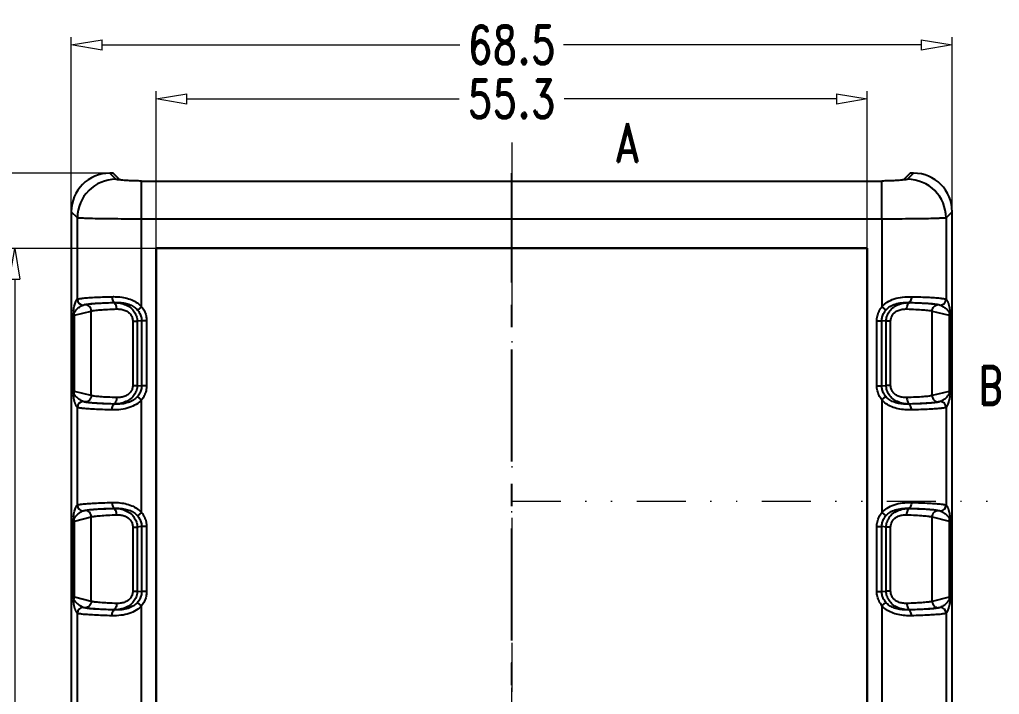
# Model space of a CAD drawing. Header units: millimetres. Extents: x 2827 to 3145, y 1044 to 1251.
# Drawn here: x 2865.8 to 2942, y 1198.7 to 1251.2 of the extents above; entities that cross this region are included whole.
import ezdxf
from ezdxf.enums import TextEntityAlignment as Align

# ---------------------------------------------------------------- set-up
doc = ezdxf.new("R2010")
doc.units = ezdxf.units.MM
doc.linetypes.add('CENTER', pattern=[50.8, 31.75, -6.35, 6.35, -6.35])
doc.linetypes.add('DIVIDE', pattern=[31.75, 12.7, -6.35, 0, -6.35, 0, -6.35])
doc.layers.add('dim', color=82, linetype='Continuous', lineweight=9)
doc.layers.add('hatch', color=56, linetype='Continuous', lineweight=9)
doc.styles.add('ROMAND', font='romand.shx', dxfattribs={"width": 0.75, "bigfont": 'gbcbig.shx'})
doc.dimstyles.new('YanXiu', dxfattribs={"dimtxt": 2.5, "dimasz": 2.2, "dimexe": 1, "dimexo": 0, "dimgap": 0.66, "dimtad": 0, "dimzin": 9, "dimdsep": 46, "dimtxsty": 'ROMAND', "dimblk": 'CLOSEDBLANK', "dimcen": 0, "dimclrd": 3, "dimclre": 3, "dimclrt": 7, "dimazin": 2, "dimtfac": 1, "dimtofl": 0, "dimtmove": 0, "dimatfit": 3, "dimldrblk": 'CLOSEDBLANK', "dimfxl": 1, "dimlwd": 5, "dimlwe": 5, "dimarcsym": 0})

# ---------------------------------------------------------------- blocks, each defined once
blk = doc.blocks.new('_ClosedBlank')
at = {"color": 0, "linetype": 'ByBlock', "lineweight": -2}
for p, q in [((-1, 0.167), (0, 0)), ((-1, 0.167), (-1, -0.167)), ((0, 0), (-1, -0.167))]:
    blk.add_line(p, q, dxfattribs=at)
blk = doc.blocks.new('*D3')
at = {"layer": 'Defpoints', "color": 0}
for p in [(2931.675, 1244.999), (2876.375, 1233.377), (2931.675, 1233.377)]:
    blk.add_point(p, dxfattribs=at)
at = {"layer": 'dim', "color": 3, "lineweight": 5}
for p, q in [((2876.375, 1233.377), (2876.375, 1245.598)), ((2931.675, 1233.377), (2931.675, 1245.598)), ((2878.775, 1244.999), (2899.944, 1244.999)), ((2929.275, 1244.999), (2908.107, 1244.999))]:
    blk.add_line(p, q, dxfattribs=at)
at = {"layer": 'dim', "color": 3, "lineweight": 5, "xscale": 2.4, "yscale": 2.4, "zscale": 2.4, "rotation": 180}
blk.add_blockref('_ClosedBlank', (2876.375, 1244.999), dxfattribs=at)
at = {"layer": 'dim', "color": 3, "lineweight": 5, "xscale": 2.4, "yscale": 2.4, "zscale": 2.4}
blk.add_blockref('_ClosedBlank', (2931.675, 1244.999), dxfattribs=at)
at = {"layer": 'dim', "color": 7, "insert": (2904.025, 1244.999), "char_height": 3, "attachment_point": 5, "style": 'ROMAND'}
blk.add_mtext('55.3', dxfattribs=at)
blk = doc.blocks.new('*D4')
at = {"layer": 'Defpoints', "color": 0}
for p in [(2876.375, 1233.377), (2865.378, 1153.077), (2876.375, 1153.077)]:
    blk.add_point(p, dxfattribs=at)
at = {"layer": 'dim', "color": 3, "lineweight": 5}
for p, q in [((2876.375, 1233.377), (2864.778, 1233.377)), ((2865.378, 1230.977), (2865.378, 1197.309)), ((2865.378, 1155.477), (2865.378, 1189.146)), ((2876.375, 1153.077), (2864.778, 1153.077))]:
    blk.add_line(p, q, dxfattribs=at)
at = {"layer": 'dim', "color": 3, "lineweight": 5, "xscale": 2.4, "yscale": 2.4, "zscale": 2.4}
for p, rotation in [((2865.378, 1233.377), 90), ((2865.378, 1153.077), 270)]:
    blk.add_blockref('_ClosedBlank', p, dxfattribs=dict(at, rotation=rotation))
at = {"layer": 'dim', "color": 7, "insert": (2865.378, 1193.227), "char_height": 3, "attachment_point": 5, "rotation": 90, "style": 'ROMAND'}
blk.add_mtext('80.3', dxfattribs=at)
blk = doc.blocks.new('*D5')
at = {"layer": 'Defpoints', "color": 0}
for p in [(2938.275, 1249.199), (2869.775, 1236.232), (2938.275, 1236.232)]:
    blk.add_point(p, dxfattribs=at)
at = {"layer": 'dim', "color": 3, "lineweight": 5}
for p, q in [((2869.775, 1236.232), (2869.775, 1249.798)), ((2938.275, 1236.232), (2938.275, 1249.798)), ((2872.175, 1249.199), (2899.997, 1249.199)), ((2935.875, 1249.199), (2908.054, 1249.199))]:
    blk.add_line(p, q, dxfattribs=at)
at = {"layer": 'dim', "color": 3, "lineweight": 5, "xscale": 2.4, "yscale": 2.4, "zscale": 2.4, "rotation": 180}
blk.add_blockref('_ClosedBlank', (2869.775, 1249.199), dxfattribs=at)
at = {"layer": 'dim', "color": 3, "lineweight": 5, "xscale": 2.4, "yscale": 2.4, "zscale": 2.4}
blk.add_blockref('_ClosedBlank', (2938.275, 1249.199), dxfattribs=at)
at = {"layer": 'dim', "color": 7, "insert": (2904.025, 1249.199), "char_height": 3, "attachment_point": 5, "style": 'ROMAND'}
blk.add_mtext('68.5', dxfattribs=at)
blk = doc.blocks.new('*D6')
at = {"layer": 'Defpoints', "color": 0}
for p in [(2872.771, 1239.227), (2861.178, 1147.227), (2872.771, 1147.227)]:
    blk.add_point(p, dxfattribs=at)
at = {"layer": 'dim', "color": 3, "lineweight": 5}
for p, q in [((2872.771, 1239.227), (2860.578, 1239.227)), ((2861.178, 1236.827), (2861.178, 1195.649)), ((2861.178, 1149.627), (2861.178, 1190.806)), ((2872.771, 1147.227), (2860.578, 1147.227))]:
    blk.add_line(p, q, dxfattribs=at)
at = {"layer": 'dim', "color": 3, "lineweight": 5, "xscale": 2.4, "yscale": 2.4, "zscale": 2.4}
for p, rotation in [((2861.178, 1239.227), 90), ((2861.178, 1147.227), 270)]:
    blk.add_blockref('_ClosedBlank', p, dxfattribs=dict(at, rotation=rotation))
at = {"layer": 'dim', "color": 7, "insert": (2861.178, 1193.227), "char_height": 3, "attachment_point": 5, "rotation": 90, "style": 'ROMAND'}
blk.add_mtext('92', dxfattribs=at)

msp = doc.modelspace()

# ---------------------------------------------------------------- linework, layer by layer
at = {"color": 7, "linetype": 'Continuous'}
for p, q in [((2873.03, 1239.227), (2872.771, 1239.227)), ((2873.244, 1238.755), (2872.771, 1239.227)), ((2873.53, 1238.727), (2873.03, 1239.227)), ((2935.021, 1239.227), (2934.521, 1238.727)), ((2935.28, 1239.227), (2934.807, 1238.755)), ((2935.28, 1239.227), (2935.021, 1239.227)), ((2875.241, 1228.848), (2875.241, 1238.618)), ((2875.328, 1238.618), (2932.723, 1238.618)), ((2932.81, 1235.66), (2932.81, 1238.618)), ((2870.248, 1235.759), (2869.775, 1236.232)), ((2869.775, 1236.232), (2869.775, 1150.223)), ((2938.275, 1236.232), (2937.803, 1235.759)), ((2938.275, 1150.223), (2938.275, 1236.232)), ((2870.248, 1229.429), (2870.248, 1235.759)), ((2932.81, 1235.66), (2875.241, 1235.66)), ((2932.81, 1235.66), (2932.81, 1228.848)), ((2937.803, 1235.759), (2937.803, 1229.429)), ((2931.693, 1233.395), (2876.358, 1233.395)), ((2876.358, 1233.395), (2876.375, 1233.377)), ((2876.358, 1233.395), (2876.358, 1153.06)), ((2931.675, 1233.377), (2876.375, 1233.377)), ((2876.375, 1233.377), (2876.375, 1153.077)), ((2931.693, 1233.395), (2931.675, 1233.377)), ((2931.675, 1153.077), (2931.675, 1233.377)), ((2931.693, 1153.06), (2931.693, 1233.395)), ((2870.246, 1229.427), (2870.248, 1229.429)), ((2870.699, 1228.979), (2870.839, 1229.013)), ((2873.148, 1229.178), (2873.059, 1229.17)), ((2934.992, 1229.17), (2934.903, 1229.178)), ((2937.212, 1229.013), (2937.352, 1228.979)), ((2937.803, 1229.429), (2937.805, 1229.427)), ((2870.014, 1228.189), (2871.328, 1228.514)), ((2870.696, 1228.978), (2870.699, 1228.979)), ((2871.328, 1221.941), (2871.328, 1228.514)), ((2875.241, 1228.848), (2874.925, 1228.593)), ((2932.81, 1228.848), (2933.126, 1228.593)), ((2936.723, 1228.514), (2938.037, 1228.189)), ((2936.723, 1221.941), (2936.723, 1228.514)), ((2937.352, 1228.979), (2937.355, 1228.978)), ((2869.912, 1222.311), (2869.912, 1228.144)), ((2870.014, 1222.266), (2870.014, 1228.189)), ((2874.557, 1227.722), (2874.904, 1227.722)), ((2874.557, 1227.722), (2874.557, 1222.733)), ((2875.246, 1227.753), (2874.904, 1227.722)), ((2874.904, 1227.722), (2874.904, 1222.733)), ((2875.635, 1227.753), (2875.246, 1227.753)), ((2875.246, 1227.753), (2875.246, 1222.702)), ((2875.635, 1227.753), (2875.635, 1222.702)), ((2932.416, 1227.753), (2932.805, 1227.753)), ((2932.416, 1222.702), (2932.416, 1227.753)), ((2933.147, 1227.722), (2932.805, 1227.753)), ((2932.805, 1222.702), (2932.805, 1227.753)), ((2933.494, 1227.722), (2933.147, 1227.722)), ((2933.147, 1222.733), (2933.147, 1227.722)), ((2933.494, 1222.733), (2933.494, 1227.722)), ((2938.037, 1228.189), (2938.037, 1222.266)), ((2938.139, 1228.144), (2938.139, 1222.311)), ((2871.328, 1221.941), (2870.014, 1222.266)), ((2874.557, 1222.733), (2874.904, 1222.733)), ((2874.904, 1222.733), (2875.246, 1222.702)), ((2875.635, 1222.702), (2875.246, 1222.702)), ((2932.416, 1222.702), (2932.805, 1222.702)), ((2932.805, 1222.702), (2933.147, 1222.733)), ((2933.494, 1222.733), (2933.147, 1222.733)), ((2938.037, 1222.266), (2936.723, 1221.941)), ((2870.699, 1221.476), (2870.696, 1221.477)), ((2870.839, 1221.442), (2870.699, 1221.476)), ((2875.241, 1221.607), (2874.925, 1221.862)), ((2875.241, 1212.848), (2875.241, 1221.607)), ((2932.81, 1221.607), (2933.126, 1221.862)), ((2932.81, 1221.607), (2932.81, 1212.848)), ((2937.352, 1221.476), (2937.212, 1221.442)), ((2937.355, 1221.477), (2937.352, 1221.476)), ((2870.248, 1221.026), (2870.246, 1221.028)), ((2870.248, 1213.429), (2870.248, 1221.026)), ((2873.059, 1221.285), (2873.148, 1221.277)), ((2934.903, 1221.277), (2934.992, 1221.285)), ((2937.805, 1221.028), (2937.803, 1221.026)), ((2937.803, 1221.026), (2937.803, 1213.429)), ((2870.246, 1213.427), (2870.248, 1213.429)), ((2870.699, 1212.979), (2870.839, 1213.013)), ((2873.148, 1213.178), (2873.059, 1213.17)), ((2934.992, 1213.17), (2934.903, 1213.178)), ((2937.212, 1213.013), (2937.352, 1212.979)), ((2937.803, 1213.429), (2937.805, 1213.427)), ((2870.014, 1212.189), (2871.328, 1212.514)), ((2870.696, 1212.978), (2870.699, 1212.979)), ((2871.328, 1205.941), (2871.328, 1212.514)), ((2875.241, 1212.848), (2874.925, 1212.593)), ((2932.81, 1212.848), (2933.126, 1212.593)), ((2936.723, 1205.941), (2936.723, 1212.514)), ((2936.723, 1212.514), (2938.037, 1212.189)), ((2937.352, 1212.979), (2937.355, 1212.978)), ((2869.912, 1206.311), (2869.912, 1212.144)), ((2870.014, 1206.266), (2870.014, 1212.189)), ((2874.557, 1211.722), (2874.904, 1211.722)), ((2874.557, 1211.722), (2874.557, 1206.733)), ((2875.246, 1211.753), (2874.904, 1211.722)), ((2874.904, 1211.722), (2874.904, 1206.733)), ((2875.635, 1211.753), (2875.246, 1211.753)), ((2875.246, 1211.753), (2875.246, 1206.702)), ((2875.635, 1211.753), (2875.635, 1206.702)), ((2932.416, 1206.702), (2932.416, 1211.753)), ((2932.416, 1211.753), (2932.805, 1211.753)), ((2932.805, 1206.702), (2932.805, 1211.753)), ((2933.147, 1211.722), (2932.805, 1211.753)), ((2933.147, 1206.733), (2933.147, 1211.722)), ((2933.494, 1211.722), (2933.147, 1211.722)), ((2933.494, 1206.733), (2933.494, 1211.722)), ((2938.037, 1212.189), (2938.037, 1206.266)), ((2938.139, 1212.144), (2938.139, 1206.311)), ((2871.328, 1205.941), (2870.014, 1206.266)), ((2874.557, 1206.733), (2874.904, 1206.733)), ((2874.904, 1206.733), (2875.246, 1206.702)), ((2875.635, 1206.702), (2875.246, 1206.702)), ((2932.416, 1206.702), (2932.805, 1206.702)), ((2932.805, 1206.702), (2933.147, 1206.733)), ((2933.494, 1206.733), (2933.147, 1206.733)), ((2938.037, 1206.266), (2936.723, 1205.941)), ((2870.699, 1205.476), (2870.696, 1205.477)), ((2870.839, 1205.442), (2870.699, 1205.476)), ((2875.241, 1205.607), (2874.925, 1205.862)), ((2875.241, 1196.848), (2875.241, 1205.607)), ((2932.81, 1205.607), (2933.126, 1205.862)), ((2932.81, 1205.607), (2932.81, 1196.848)), ((2937.352, 1205.476), (2937.212, 1205.442)), ((2937.355, 1205.477), (2937.352, 1205.476)), ((2870.248, 1205.026), (2870.246, 1205.028)), ((2870.248, 1197.429), (2870.248, 1205.026)), ((2873.059, 1205.285), (2873.148, 1205.277)), ((2934.903, 1205.277), (2934.992, 1205.285)), ((2937.805, 1205.028), (2937.803, 1205.026)), ((2937.803, 1205.026), (2937.803, 1197.429))]:
    msp.add_line(p, q, dxfattribs=at)
at = {"color": 1, "linetype": 'CENTER', "ltscale": 0.274}
msp.add_line((2904.025, 1147.227), (2904.025, 1239.227), dxfattribs=at)
at = {"color": 7, "linetype": 'Continuous'}
for centre, radius, start, end in [((2873.254, 1235.749), 3.006, 90.18808, 179.81192), ((2875.328, 1249.405), 10.787, 269.53737, 269.99819), ((2932.723, 1249.397), 10.779, 270.00166, 270.46279), ((2934.797, 1235.749), 3.006, 0.18808, 89.81192), ((2870.697, 1229.428), 0.451, 180.18568, 269.81432), ((2870.699, 1229.43), 0.451, 180.18568, 269.81432), ((2937.352, 1229.43), 0.451, 270.18568, 359.81432), ((2937.354, 1229.428), 0.451, 270.18568, 359.81432), ((2931.796, 1222.003), 62.188, 174.00018, 174.33311), ((2869.503, 1228.183), 0.511, 0.61724, 19.55406), ((2938.548, 1228.183), 0.511, 160.44588, 179.38277), ((2871.927, 1221.565), 66.538, 5.67436, 5.98553), ((2936.124, 1228.89), 66.538, 185.67436, 185.98553), ((2869.503, 1222.272), 0.511, 340.44588, 359.38277), ((2938.548, 1222.272), 0.511, 180.61724, 199.55406), ((2876.254, 1228.451), 62.188, 354.00018, 354.33311), ((2870.697, 1221.027), 0.451, 90.18568, 179.81432), ((2870.699, 1221.025), 0.451, 90.18568, 179.81432), ((2937.352, 1221.025), 0.451, 0.18568, 89.81432), ((2937.354, 1221.027), 0.451, 0.18568, 89.81432), ((2870.697, 1213.428), 0.451, 180.18568, 269.81432), ((2870.699, 1213.43), 0.451, 180.18568, 269.81432), ((2937.352, 1213.43), 0.451, 270.18568, 359.81432), ((2937.354, 1213.428), 0.451, 270.18568, 359.81432), ((2931.796, 1206.003), 62.188, 174.00018, 174.33311), ((2869.503, 1212.183), 0.511, 0.61724, 19.55406), ((2938.548, 1212.183), 0.511, 160.44588, 179.38277), ((2871.927, 1205.565), 66.538, 5.67436, 5.98553), ((2936.124, 1212.89), 66.538, 185.67436, 185.98553), ((2869.503, 1206.272), 0.511, 340.44588, 359.38277), ((2938.548, 1206.272), 0.511, 180.61724, 199.55406), ((2876.254, 1212.451), 62.188, 354.00018, 354.33311), ((2870.697, 1205.027), 0.451, 90.18568, 179.81432), ((2870.699, 1205.025), 0.451, 90.18568, 179.81432), ((2937.352, 1205.025), 0.451, 0.18568, 89.81432), ((2937.354, 1205.027), 0.451, 0.18568, 89.81432)]:
    msp.add_arc(centre, radius, start, end, dxfattribs=at)
for centre, major_axis, start_param, end_param in [((2872.78, 1236.223), (2.127, -2.127), 2.357564, 3.925621), ((2935.271, 1236.223), (2.127, 2.127), -0.784029, 0.784029)]:
    msp.add_ellipse(centre, major_axis=major_axis, ratio=0.997265, start_param=start_param, end_param=end_param, dxfattribs=at)
for points, start_tangent, end_tangent in [([(2873.664, 1238.696), (2873.448, 1238.714), (2873.306, 1238.734), (2873.244, 1238.755)], (-0.99775, 0.067044), (-0.708468, 0.705743)), ([(2873.664, 1238.696), (2873.611, 1238.704), (2873.571, 1238.712), (2873.544, 1238.72), (2873.53, 1238.727)], (-0.992047, 0.125869), (-0.707107, 0.707107)), ([(2875.241, 1238.618), (2874.757, 1238.627), (2874.298, 1238.646), (2873.92, 1238.671), (2873.664, 1238.696)], (-0.999967, 0.008109), (-0.992047, 0.12587)), ([(2934.387, 1238.696), (2934.131, 1238.671), (2933.753, 1238.646), (2933.294, 1238.627), (2932.81, 1238.618)], (-0.992047, -0.12587), (-0.999967, -0.008109)), ([(2934.807, 1238.755), (2934.745, 1238.734), (2934.603, 1238.714), (2934.387, 1238.696)], (-0.708468, -0.705743), (-0.99775, -0.067044)), ([(2934.521, 1238.727), (2934.507, 1238.72), (2934.48, 1238.712), (2934.44, 1238.704), (2934.387, 1238.696)], (-0.707107, -0.707107), (-0.992047, -0.125869)), ([(2875.241, 1235.66), (2874.165, 1235.662), (2873.139, 1235.67), (2872.212, 1235.681), (2871.427, 1235.697), (2870.82, 1235.716), (2870.421, 1235.737), (2870.248, 1235.759)], (-1, 0.000012), (-0.928717, 0.370789)), ([(2937.803, 1235.759), (2937.63, 1235.737), (2937.231, 1235.716), (2936.624, 1235.697), (2935.839, 1235.681), (2934.912, 1235.67), (2933.886, 1235.662), (2932.81, 1235.66)], (-0.928717, -0.370789), (-1, -0.000012)), ([(2869.949, 1228.504), (2869.986, 1228.758), (2870.029, 1228.954), (2870.077, 1229.111), (2870.128, 1229.241), (2870.185, 1229.347), (2870.246, 1229.427)], (0.09001, 0.995941), (0.70752, 0.706694)), ([(2870.248, 1229.429), (2870.368, 1229.469), (2870.634, 1229.509), (2871.039, 1229.545), (2871.57, 1229.578), (2872.21, 1229.606), (2872.941, 1229.628)], (0.740051, 0.672551), (0.999695, 0.02469)), ([(2870.699, 1228.979), (2870.806, 1229.02), (2871.049, 1229.059), (2871.417, 1229.096), (2871.901, 1229.129), (2872.484, 1229.156), (2873.148, 1229.178)], (0.708063, 0.70615), (0.999632, 0.02713)), ([(2870.839, 1229.013), (2871.135, 1229.061), (2871.621, 1229.104), (2872.272, 1229.141), (2873.059, 1229.17)], (0.970857, 0.239659), (0.999579, 0.029008)), ([(2871.328, 1228.514), (2871.289, 1228.704), (2871.183, 1228.865), (2871.025, 1228.973), (2870.839, 1229.013)], (-0.010634, 0.999943), (-0.999939, 0.011082)), ([(2872.941, 1229.628), (2873.427, 1229.618), (2873.966, 1229.542), (2874.477, 1229.382), (2874.908, 1229.144), (2875.241, 1228.848)], (0.999694, 0.024756), (0.662274, -0.749262)), ([(2872.941, 1229.628), (2872.96, 1229.46), (2873.005, 1229.317), (2873.071, 1229.218), (2873.148, 1229.178)], (0.021399, -0.999771), (0.994948, -0.100392)), ([(2873.059, 1229.17), (2873.568, 1229.13), (2874.03, 1228.986), (2874.405, 1228.752), (2874.678, 1228.449), (2874.846, 1228.099), (2874.904, 1227.722)], (0.999856, 0.016967), (0.007033, -0.999975)), ([(2873.302, 1228.671), (2873.28, 1228.857), (2873.227, 1229.016), (2873.15, 1229.126), (2873.059, 1229.17)], (-0.022219, 0.999753), (-0.995588, 0.093831)), ([(2873.148, 1229.178), (2873.533, 1229.175), (2873.954, 1229.12), (2874.347, 1229.001), (2874.674, 1228.821), (2874.925, 1228.593)], (0.999385, 0.035062), (0.653122, -0.757253)), ([(2932.81, 1228.848), (2933.219, 1229.195), (2933.761, 1229.452), (2934.415, 1229.597), (2935.11, 1229.628)], (0.662319, 0.749222), (0.999696, -0.024655)), ([(2933.126, 1228.593), (2933.434, 1228.86), (2933.848, 1229.054), (2934.354, 1229.161), (2934.903, 1229.178)], (0.65317, 0.757211), (0.999387, -0.03502)), ([(2933.147, 1227.722), (2933.205, 1228.099), (2933.373, 1228.449), (2933.646, 1228.752), (2934.022, 1228.987), (2934.481, 1229.129), (2934.992, 1229.17)], (0.007034, 0.999975), (0.999856, -0.016982)), ([(2934.749, 1228.671), (2934.771, 1228.857), (2934.824, 1229.016), (2934.901, 1229.126), (2934.992, 1229.17)], (0.022217, 0.999753), (0.995586, 0.093854)), ([(2935.11, 1229.628), (2935.091, 1229.46), (2935.046, 1229.317), (2934.98, 1229.218), (2934.903, 1229.178)], (-0.021397, -0.999771), (-0.994932, -0.100551)), ([(2934.903, 1229.178), (2935.568, 1229.156), (2936.151, 1229.129), (2936.634, 1229.096), (2937.002, 1229.059), (2937.245, 1229.02), (2937.352, 1228.979)], (0.999632, -0.027127), (0.708108, -0.706104)), ([(2934.992, 1229.17), (2935.779, 1229.141), (2936.429, 1229.104), (2936.915, 1229.061), (2937.212, 1229.013)], (0.999579, -0.029014), (0.970862, -0.23964)), ([(2935.11, 1229.628), (2935.841, 1229.606), (2936.481, 1229.578), (2937.012, 1229.545), (2937.417, 1229.509), (2937.683, 1229.469), (2937.803, 1229.429)], (0.999695, -0.024688), (0.73984, -0.672783)), ([(2936.723, 1228.514), (2936.762, 1228.704), (2936.868, 1228.865), (2937.026, 1228.973), (2937.212, 1229.013)], (0.010634, 0.999943), (0.999939, 0.011082)), ([(2937.805, 1229.427), (2937.841, 1229.384), (2937.875, 1229.334), (2937.906, 1229.277), (2937.933, 1229.217), (2937.959, 1229.154), (2937.982, 1229.089), (2938.002, 1229.023), (2938.021, 1228.955), (2938.039, 1228.881), (2938.057, 1228.8), (2938.074, 1228.71), (2938.089, 1228.613), (2938.102, 1228.504)], (0.707159, -0.707055), (0.106812, -0.994279)), ([(2869.912, 1228.144), (2869.929, 1228.215), (2869.953, 1228.285), (2869.985, 1228.355)], (0.187598, 0.982246), (0.450176, 0.89294)), ([(2869.948, 1228.504), (2869.954, 1228.453), (2869.966, 1228.403), (2869.985, 1228.355)], (0.036334, -0.99934), (0.429141, -0.903237)), ([(2869.985, 1228.355), (2870.075, 1228.506), (2870.177, 1228.628), (2870.291, 1228.733), (2870.414, 1228.826), (2870.549, 1228.907), (2870.696, 1228.978)], (0.389962, 0.920831), (0.924116, 0.382111)), ([(2871.328, 1228.514), (2871.592, 1228.561), (2872.024, 1228.605), (2872.602, 1228.642), (2873.302, 1228.671)], (0.963468, 0.267824), (0.999467, 0.032652)), ([(2873.302, 1228.671), (2873.658, 1228.65), (2873.975, 1228.558), (2874.228, 1228.405), (2874.41, 1228.205), (2874.52, 1227.973), (2874.557, 1227.722)], (0.999466, 0.032686), (-0.000413, -1)), ([(2874.925, 1228.593), (2875.104, 1228.331), (2875.211, 1228.047), (2875.246, 1227.753)], (0.653319, -0.757083), (-0.007099, -0.999975)), ([(2875.241, 1228.848), (2875.459, 1228.506), (2875.591, 1228.136), (2875.635, 1227.753)], (0.627233, -0.778831), (-0.000535, -1)), ([(2932.416, 1227.753), (2932.459, 1228.133), (2932.591, 1228.503), (2932.81, 1228.848)], (-0.000496, 1), (0.627196, 0.778861)), ([(2932.805, 1227.753), (2932.839, 1228.045), (2932.946, 1228.329), (2933.126, 1228.593)], (-0.007076, 0.999975), (0.6533, 0.757099)), ([(2933.494, 1227.722), (2933.531, 1227.972), (2933.641, 1228.205), (2933.823, 1228.405), (2934.077, 1228.558), (2934.391, 1228.649), (2934.749, 1228.671)], (-0.000414, 1), (0.999465, -0.032692)), ([(2934.749, 1228.671), (2935.448, 1228.642), (2936.026, 1228.605), (2936.458, 1228.561), (2936.723, 1228.514)], (0.999467, -0.032654), (0.963469, -0.267821)), ([(2937.355, 1228.978), (2937.442, 1228.938), (2937.522, 1228.896), (2937.596, 1228.852), (2937.662, 1228.808), (2937.722, 1228.763), (2937.777, 1228.719), (2937.827, 1228.674), (2937.872, 1228.63), (2937.916, 1228.582), (2937.958, 1228.531), (2937.998, 1228.477), (2938.034, 1228.418), (2938.066, 1228.355)], (0.924093, -0.382167), (0.407019, -0.91342)), ([(2938.102, 1228.504), (2938.097, 1228.453), (2938.085, 1228.403), (2938.066, 1228.355)], (-0.025881, -0.999665), (-0.424727, -0.905322)), ([(2938.066, 1228.355), (2938.079, 1228.327), (2938.093, 1228.297), (2938.106, 1228.264), (2938.118, 1228.227), (2938.129, 1228.187), (2938.139, 1228.144)], (0.450164, -0.892946), (0.187476, -0.982269)), ([(2869.912, 1228.144), (2869.933, 1228.159), (2869.967, 1228.174), (2870.014, 1228.189)], (0.672674, 0.739939), (0.964974, 0.262345)), ([(2938.037, 1228.189), (2938.084, 1228.174), (2938.118, 1228.159), (2938.139, 1228.144)], (0.964974, -0.262346), (0.672696, -0.739919)), ([(2869.985, 1222.1), (2869.972, 1222.127), (2869.958, 1222.158), (2869.945, 1222.191), (2869.933, 1222.228), (2869.922, 1222.268), (2869.912, 1222.311)], (-0.450164, 0.892946), (-0.187476, 0.982269)), ([(2870.014, 1222.266), (2869.967, 1222.281), (2869.933, 1222.296), (2869.912, 1222.311)], (-0.964974, 0.262346), (-0.672696, 0.739919)), ([(2874.904, 1222.733), (2874.846, 1222.356), (2874.678, 1222.005), (2874.404, 1221.702), (2874.029, 1221.468), (2873.567, 1221.325), (2873.059, 1221.285)], (-0.007032, -0.999975), (-0.999856, 0.016969)), ([(2874.557, 1222.733), (2874.52, 1222.482), (2874.41, 1222.25), (2874.227, 1222.049), (2873.974, 1221.896), (2873.657, 1221.805), (2873.302, 1221.784)], (0.000414, -1), (-0.999466, 0.032683)), ([(2875.246, 1222.702), (2875.212, 1222.41), (2875.105, 1222.126), (2874.925, 1221.862)], (0.007088, -0.999975), (-0.653319, -0.757083)), ([(2875.635, 1222.702), (2875.592, 1222.322), (2875.46, 1221.952), (2875.241, 1221.607)], (0.000516, -1), (-0.627232, -0.778833)), ([(2932.81, 1221.607), (2932.592, 1221.949), (2932.46, 1222.319), (2932.416, 1222.702)], (-0.6272, 0.778859), (0.000515, 1)), ([(2933.126, 1221.862), (2932.947, 1222.124), (2932.84, 1222.408), (2932.805, 1222.702)], (-0.653301, 0.757098), (0.007087, 0.999975)), ([(2934.992, 1221.285), (2934.48, 1221.326), (2934.021, 1221.468), (2933.646, 1221.703), (2933.373, 1222.006), (2933.205, 1222.356), (2933.147, 1222.733)], (-0.999856, -0.01698), (-0.007034, 0.999975)), ([(2934.749, 1221.784), (2934.391, 1221.806), (2934.076, 1221.897), (2933.823, 1222.05), (2933.641, 1222.25), (2933.531, 1222.482), (2933.494, 1222.733)], (-0.999465, -0.032695), (0.000413, 1)), ([(2938.139, 1222.311), (2938.118, 1222.296), (2938.084, 1222.281), (2938.037, 1222.266)], (-0.672674, -0.739939), (-0.964974, -0.262345)), ([(2938.139, 1222.311), (2938.122, 1222.24), (2938.098, 1222.17), (2938.066, 1222.1)], (-0.187598, -0.982246), (-0.450176, -0.89294)), ([(2869.949, 1221.951), (2869.954, 1222.002), (2869.966, 1222.052), (2869.985, 1222.1)], (0.025881, 0.999665), (0.424727, 0.905322)), ([(2870.246, 1221.028), (2870.21, 1221.071), (2870.176, 1221.121), (2870.145, 1221.178), (2870.118, 1221.238), (2870.092, 1221.301), (2870.069, 1221.366), (2870.049, 1221.432), (2870.03, 1221.5), (2870.012, 1221.574), (2869.994, 1221.655), (2869.977, 1221.745), (2869.962, 1221.842), (2869.949, 1221.951)], (-0.707159, 0.707055), (-0.106812, 0.994279)), ([(2870.696, 1221.477), (2870.609, 1221.517), (2870.529, 1221.559), (2870.455, 1221.602), (2870.389, 1221.647), (2870.329, 1221.692), (2870.274, 1221.736), (2870.224, 1221.781), (2870.179, 1221.825), (2870.135, 1221.873), (2870.093, 1221.924), (2870.053, 1221.978), (2870.017, 1222.037), (2869.985, 1222.1)], (-0.924093, 0.382167), (-0.407019, 0.91342)), ([(2873.148, 1221.277), (2872.483, 1221.299), (2871.9, 1221.326), (2871.417, 1221.359), (2871.049, 1221.396), (2870.806, 1221.435), (2870.699, 1221.476)], (-0.999632, 0.027127), (-0.708108, 0.706104)), ([(2871.328, 1221.941), (2871.289, 1221.751), (2871.183, 1221.59), (2871.025, 1221.482), (2870.839, 1221.442)], (-0.010634, -0.999943), (-0.999939, -0.011082)), ([(2873.059, 1221.285), (2872.272, 1221.314), (2871.622, 1221.351), (2871.136, 1221.394), (2870.839, 1221.442)], (-0.999579, 0.029015), (-0.970861, 0.239641)), ([(2873.302, 1221.784), (2872.603, 1221.813), (2872.025, 1221.85), (2871.593, 1221.893), (2871.328, 1221.941)], (-0.999467, 0.032654), (-0.963469, 0.26782)), ([(2875.241, 1221.607), (2874.832, 1221.26), (2874.29, 1221.002), (2873.636, 1220.858), (2872.941, 1220.827)], (-0.662319, -0.749222), (-0.999696, 0.024656)), ([(2873.302, 1221.784), (2873.28, 1221.598), (2873.227, 1221.439), (2873.15, 1221.329), (2873.059, 1221.285)], (-0.022217, -0.999753), (-0.995586, -0.093856)), ([(2874.925, 1221.862), (2874.617, 1221.595), (2874.203, 1221.401), (2873.697, 1221.294), (2873.148, 1221.277)], (-0.65317, -0.757211), (-0.999387, 0.03502)), ([(2935.11, 1220.827), (2934.624, 1220.837), (2934.085, 1220.913), (2933.574, 1221.073), (2933.143, 1221.311), (2932.81, 1221.607)], (-0.999694, -0.024756), (-0.662275, 0.749261)), ([(2934.903, 1221.277), (2934.518, 1221.28), (2934.097, 1221.335), (2933.704, 1221.454), (2933.377, 1221.634), (2933.126, 1221.862)], (-0.999385, -0.035062), (-0.653122, 0.757253)), ([(2936.723, 1221.941), (2936.459, 1221.894), (2936.027, 1221.85), (2935.449, 1221.813), (2934.749, 1221.784)], (-0.963482, -0.267772), (-0.999467, -0.032652)), ([(2934.749, 1221.784), (2934.771, 1221.598), (2934.824, 1221.439), (2934.901, 1221.329), (2934.992, 1221.285)], (0.022219, -0.999753), (0.995589, -0.093821)), ([(2937.352, 1221.476), (2937.245, 1221.435), (2937.002, 1221.396), (2936.633, 1221.359), (2936.15, 1221.326), (2935.567, 1221.299), (2934.903, 1221.277)], (-0.708063, -0.70615), (-0.999632, -0.02713)), ([(2937.212, 1221.442), (2936.916, 1221.394), (2936.43, 1221.351), (2935.779, 1221.314), (2934.992, 1221.285)], (-0.970857, -0.239658), (-0.999579, -0.029007)), ([(2936.723, 1221.941), (2936.762, 1221.751), (2936.868, 1221.59), (2937.026, 1221.482), (2937.212, 1221.442)], (0.010634, -0.999943), (0.999939, -0.011082)), ([(2938.066, 1222.1), (2937.976, 1221.949), (2937.874, 1221.827), (2937.76, 1221.722), (2937.637, 1221.629), (2937.502, 1221.548), (2937.355, 1221.477)], (-0.389962, -0.920831), (-0.924116, -0.382111)), ([(2938.102, 1221.951), (2938.065, 1221.697), (2938.022, 1221.501), (2937.974, 1221.344), (2937.923, 1221.214), (2937.866, 1221.108), (2937.805, 1221.028)], (-0.09001, -0.995941), (-0.70752, -0.706694)), ([(2938.103, 1221.951), (2938.097, 1222.002), (2938.085, 1222.052), (2938.066, 1222.1)], (-0.036334, 0.99934), (-0.429141, 0.903237)), ([(2872.941, 1220.827), (2872.21, 1220.849), (2871.57, 1220.877), (2871.039, 1220.91), (2870.634, 1220.946), (2870.368, 1220.985), (2870.248, 1221.026)], (-0.999695, 0.024688), (-0.73984, 0.672783)), ([(2872.941, 1220.827), (2872.96, 1220.994), (2873.005, 1221.138), (2873.071, 1221.237), (2873.148, 1221.277)], (0.021397, 0.999771), (0.994932, 0.100551)), ([(2935.11, 1220.827), (2935.091, 1220.994), (2935.046, 1221.138), (2934.98, 1221.237), (2934.903, 1221.277)], (-0.021399, 0.999771), (-0.994948, 0.100392)), ([(2937.803, 1221.026), (2937.683, 1220.985), (2937.417, 1220.946), (2937.012, 1220.91), (2936.481, 1220.877), (2935.841, 1220.849), (2935.11, 1220.827)], (-0.739829, -0.672795), (-0.999695, -0.02469)), ([(2869.949, 1212.504), (2869.986, 1212.758), (2870.029, 1212.954), (2870.077, 1213.111), (2870.128, 1213.241), (2870.185, 1213.347), (2870.246, 1213.427)], (0.09001, 0.995941), (0.70752, 0.706694)), ([(2870.248, 1213.429), (2870.368, 1213.469), (2870.634, 1213.509), (2871.039, 1213.545), (2871.57, 1213.578), (2872.21, 1213.606), (2872.941, 1213.628)], (0.739829, 0.672795), (0.999695, 0.02469)), ([(2870.699, 1212.979), (2870.806, 1213.02), (2871.049, 1213.059), (2871.417, 1213.096), (2871.901, 1213.129), (2872.484, 1213.156), (2873.148, 1213.178)], (0.708063, 0.70615), (0.999632, 0.02713)), ([(2870.839, 1213.013), (2871.135, 1213.061), (2871.621, 1213.104), (2872.272, 1213.141), (2873.059, 1213.17)], (0.970857, 0.239659), (0.999579, 0.029008)), ([(2871.328, 1212.514), (2871.289, 1212.704), (2871.183, 1212.865), (2871.025, 1212.973), (2870.839, 1213.013)], (-0.010634, 0.999943), (-0.999939, 0.011082)), ([(2872.941, 1213.628), (2873.427, 1213.618), (2873.966, 1213.542), (2874.477, 1213.382), (2874.908, 1213.144), (2875.241, 1212.848)], (0.999694, 0.024756), (0.662274, -0.749262)), ([(2872.941, 1213.628), (2872.96, 1213.46), (2873.005, 1213.317), (2873.071, 1213.218), (2873.148, 1213.178)], (0.021399, -0.999771), (0.994948, -0.100392)), ([(2873.059, 1213.17), (2873.568, 1213.13), (2874.03, 1212.986), (2874.405, 1212.752), (2874.678, 1212.449), (2874.846, 1212.099), (2874.904, 1211.722)], (0.999856, 0.016967), (0.007033, -0.999975)), ([(2873.302, 1212.671), (2873.28, 1212.857), (2873.227, 1213.016), (2873.15, 1213.126), (2873.059, 1213.17)], (-0.022219, 0.999753), (-0.995588, 0.093831)), ([(2873.148, 1213.178), (2873.533, 1213.175), (2873.954, 1213.12), (2874.347, 1213.001), (2874.674, 1212.821), (2874.925, 1212.593)], (0.999385, 0.035062), (0.653122, -0.757253)), ([(2932.81, 1212.848), (2933.219, 1213.195), (2933.761, 1213.452), (2934.415, 1213.597), (2935.11, 1213.628)], (0.662319, 0.749222), (0.999696, -0.024655)), ([(2933.126, 1212.593), (2933.434, 1212.86), (2933.848, 1213.054), (2934.354, 1213.161), (2934.903, 1213.178)], (0.65317, 0.757211), (0.999387, -0.03502)), ([(2933.147, 1211.722), (2933.205, 1212.099), (2933.373, 1212.449), (2933.646, 1212.752), (2934.022, 1212.987), (2934.481, 1213.129), (2934.992, 1213.17)], (0.007034, 0.999975), (0.999856, -0.016982)), ([(2934.749, 1212.671), (2934.771, 1212.857), (2934.824, 1213.016), (2934.901, 1213.126), (2934.992, 1213.17)], (0.022217, 0.999753), (0.995586, 0.093854)), ([(2935.11, 1213.628), (2935.091, 1213.46), (2935.046, 1213.317), (2934.98, 1213.218), (2934.903, 1213.178)], (-0.021397, -0.999771), (-0.994932, -0.100551)), ([(2934.903, 1213.178), (2935.568, 1213.156), (2936.151, 1213.129), (2936.634, 1213.096), (2937.002, 1213.059), (2937.245, 1213.02), (2937.352, 1212.979)], (0.999632, -0.027127), (0.708108, -0.706104)), ([(2934.992, 1213.17), (2935.779, 1213.141), (2936.429, 1213.104), (2936.915, 1213.061), (2937.212, 1213.013)], (0.999579, -0.029014), (0.970862, -0.23964)), ([(2935.11, 1213.628), (2935.841, 1213.606), (2936.481, 1213.578), (2937.012, 1213.545), (2937.417, 1213.509), (2937.683, 1213.469), (2937.803, 1213.429)], (0.999695, -0.024688), (0.73984, -0.672783)), ([(2936.723, 1212.514), (2936.762, 1212.704), (2936.868, 1212.865), (2937.026, 1212.973), (2937.212, 1213.013)], (0.010634, 0.999943), (0.999939, 0.011082)), ([(2937.805, 1213.427), (2937.841, 1213.384), (2937.875, 1213.334), (2937.906, 1213.277), (2937.933, 1213.217), (2937.959, 1213.154), (2937.982, 1213.089), (2938.002, 1213.023), (2938.021, 1212.955), (2938.039, 1212.881), (2938.057, 1212.8), (2938.074, 1212.71), (2938.089, 1212.613), (2938.102, 1212.504)], (0.707159, -0.707055), (0.106812, -0.994279)), ([(2869.912, 1212.144), (2869.929, 1212.215), (2869.953, 1212.285), (2869.985, 1212.355)], (0.187598, 0.982246), (0.450176, 0.89294)), ([(2869.948, 1212.504), (2869.954, 1212.453), (2869.966, 1212.403), (2869.985, 1212.355)], (0.036334, -0.99934), (0.429141, -0.903237)), ([(2869.985, 1212.355), (2870.075, 1212.506), (2870.177, 1212.628), (2870.291, 1212.733), (2870.414, 1212.826), (2870.549, 1212.907), (2870.696, 1212.978)], (0.389962, 0.920831), (0.924116, 0.382111)), ([(2871.328, 1212.514), (2871.592, 1212.561), (2872.024, 1212.605), (2872.602, 1212.642), (2873.302, 1212.671)], (0.963468, 0.267824), (0.999467, 0.032652)), ([(2873.302, 1212.671), (2873.658, 1212.65), (2873.975, 1212.558), (2874.228, 1212.405), (2874.41, 1212.205), (2874.52, 1211.973), (2874.557, 1211.722)], (0.999466, 0.032686), (-0.000413, -1)), ([(2874.925, 1212.593), (2875.104, 1212.331), (2875.211, 1212.047), (2875.246, 1211.753)], (0.653318, -0.757083), (-0.007099, -0.999975)), ([(2875.241, 1212.848), (2875.459, 1212.506), (2875.591, 1212.136), (2875.635, 1211.753)], (0.627233, -0.778832), (-0.000534, -1)), ([(2932.416, 1211.753), (2932.459, 1212.133), (2932.591, 1212.503), (2932.81, 1212.848)], (-0.000496, 1), (0.627196, 0.778862)), ([(2932.805, 1211.753), (2932.839, 1212.045), (2932.946, 1212.329), (2933.126, 1212.593)], (-0.007076, 0.999975), (0.6533, 0.757099)), ([(2933.494, 1211.722), (2933.531, 1211.972), (2933.641, 1212.205), (2933.823, 1212.405), (2934.077, 1212.558), (2934.391, 1212.649), (2934.749, 1212.671)], (-0.000414, 1), (0.999465, -0.032692)), ([(2934.749, 1212.671), (2935.448, 1212.642), (2936.026, 1212.605), (2936.458, 1212.561), (2936.723, 1212.514)], (0.999467, -0.032654), (0.963469, -0.267821)), ([(2937.355, 1212.978), (2937.442, 1212.938), (2937.522, 1212.896), (2937.596, 1212.852), (2937.662, 1212.808), (2937.722, 1212.763), (2937.777, 1212.719), (2937.827, 1212.674), (2937.872, 1212.63), (2937.916, 1212.582), (2937.958, 1212.531), (2937.998, 1212.477), (2938.034, 1212.418), (2938.066, 1212.355)], (0.924093, -0.382167), (0.407019, -0.91342)), ([(2938.102, 1212.504), (2938.097, 1212.453), (2938.085, 1212.403), (2938.066, 1212.355)], (-0.025881, -0.999665), (-0.424727, -0.905322)), ([(2938.066, 1212.355), (2938.079, 1212.327), (2938.093, 1212.297), (2938.106, 1212.264), (2938.118, 1212.227), (2938.129, 1212.187), (2938.139, 1212.144)], (0.450164, -0.892946), (0.187476, -0.982269)), ([(2869.912, 1212.144), (2869.933, 1212.159), (2869.967, 1212.174), (2870.014, 1212.189)], (0.672674, 0.739939), (0.964974, 0.262345)), ([(2938.037, 1212.189), (2938.084, 1212.174), (2938.118, 1212.159), (2938.139, 1212.144)], (0.964974, -0.262346), (0.672696, -0.739919)), ([(2870.014, 1206.266), (2869.967, 1206.281), (2869.933, 1206.296), (2869.912, 1206.311)], (-0.964974, 0.262346), (-0.672696, 0.739919)), ([(2869.985, 1206.1), (2869.972, 1206.127), (2869.958, 1206.158), (2869.945, 1206.191), (2869.933, 1206.228), (2869.922, 1206.268), (2869.912, 1206.311)], (-0.450164, 0.892946), (-0.187476, 0.982269)), ([(2874.904, 1206.733), (2874.846, 1206.356), (2874.678, 1206.005), (2874.404, 1205.702), (2874.029, 1205.468), (2873.567, 1205.325), (2873.059, 1205.285)], (-0.007032, -0.999975), (-0.999856, 0.016969)), ([(2874.557, 1206.733), (2874.52, 1206.482), (2874.41, 1206.25), (2874.227, 1206.049), (2873.974, 1205.896), (2873.657, 1205.805), (2873.302, 1205.784)], (0.000414, -1), (-0.999466, 0.032683)), ([(2875.246, 1206.702), (2875.212, 1206.41), (2875.105, 1206.126), (2874.925, 1205.862)], (0.007088, -0.999975), (-0.653318, -0.757083)), ([(2875.635, 1206.702), (2875.592, 1206.322), (2875.46, 1205.952), (2875.241, 1205.607)], (0.000516, -1), (-0.627231, -0.778833)), ([(2932.81, 1205.607), (2932.592, 1205.949), (2932.46, 1206.319), (2932.416, 1206.702)], (-0.627199, 0.778859), (0.000515, 1)), ([(2933.126, 1205.862), (2932.947, 1206.124), (2932.84, 1206.408), (2932.805, 1206.702)], (-0.653301, 0.757098), (0.007087, 0.999975)), ([(2934.992, 1205.285), (2934.48, 1205.326), (2934.021, 1205.468), (2933.646, 1205.703), (2933.373, 1206.006), (2933.205, 1206.356), (2933.147, 1206.733)], (-0.999856, -0.01698), (-0.007034, 0.999975)), ([(2934.749, 1205.784), (2934.391, 1205.806), (2934.076, 1205.897), (2933.823, 1206.05), (2933.641, 1206.25), (2933.531, 1206.482), (2933.494, 1206.733)], (-0.999465, -0.032695), (0.000413, 1)), ([(2938.139, 1206.311), (2938.118, 1206.296), (2938.084, 1206.281), (2938.037, 1206.266)], (-0.672674, -0.739939), (-0.964974, -0.262345)), ([(2938.139, 1206.311), (2938.122, 1206.24), (2938.098, 1206.17), (2938.066, 1206.1)], (-0.187598, -0.982246), (-0.450176, -0.89294)), ([(2869.949, 1205.951), (2869.954, 1206.002), (2869.966, 1206.052), (2869.985, 1206.1)], (0.025881, 0.999665), (0.424727, 0.905322)), ([(2870.246, 1205.028), (2870.21, 1205.071), (2870.176, 1205.121), (2870.145, 1205.178), (2870.118, 1205.238), (2870.092, 1205.301), (2870.069, 1205.366), (2870.049, 1205.432), (2870.03, 1205.5), (2870.012, 1205.574), (2869.994, 1205.655), (2869.977, 1205.745), (2869.962, 1205.842), (2869.949, 1205.951)], (-0.707159, 0.707055), (-0.106812, 0.994279)), ([(2870.696, 1205.477), (2870.609, 1205.517), (2870.529, 1205.559), (2870.455, 1205.602), (2870.389, 1205.647), (2870.329, 1205.692), (2870.274, 1205.736), (2870.224, 1205.781), (2870.179, 1205.825), (2870.135, 1205.873), (2870.093, 1205.924), (2870.053, 1205.978), (2870.017, 1206.037), (2869.985, 1206.1)], (-0.924093, 0.382167), (-0.407019, 0.91342)), ([(2873.148, 1205.277), (2872.483, 1205.299), (2871.9, 1205.326), (2871.417, 1205.359), (2871.049, 1205.396), (2870.806, 1205.435), (2870.699, 1205.476)], (-0.999632, 0.027127), (-0.708108, 0.706104)), ([(2871.328, 1205.941), (2871.289, 1205.751), (2871.183, 1205.59), (2871.025, 1205.482), (2870.839, 1205.442)], (-0.010634, -0.999943), (-0.999939, -0.011082)), ([(2873.059, 1205.285), (2872.272, 1205.314), (2871.622, 1205.351), (2871.136, 1205.394), (2870.839, 1205.442)], (-0.999579, 0.029015), (-0.970861, 0.239641)), ([(2873.302, 1205.784), (2872.603, 1205.813), (2872.025, 1205.85), (2871.593, 1205.893), (2871.328, 1205.941)], (-0.999467, 0.032654), (-0.963469, 0.26782)), ([(2875.241, 1205.607), (2874.832, 1205.26), (2874.29, 1205.002), (2873.636, 1204.858), (2872.941, 1204.827)], (-0.662319, -0.749222), (-0.999696, 0.024656)), ([(2873.302, 1205.784), (2873.28, 1205.598), (2873.227, 1205.439), (2873.15, 1205.329), (2873.059, 1205.285)], (-0.022217, -0.999753), (-0.995586, -0.093856)), ([(2874.925, 1205.862), (2874.617, 1205.595), (2874.203, 1205.401), (2873.697, 1205.294), (2873.148, 1205.277)], (-0.65317, -0.757211), (-0.999387, 0.03502)), ([(2935.11, 1204.827), (2934.624, 1204.837), (2934.085, 1204.913), (2933.574, 1205.073), (2933.143, 1205.311), (2932.81, 1205.607)], (-0.999694, -0.024756), (-0.662275, 0.749261)), ([(2934.903, 1205.277), (2934.518, 1205.28), (2934.097, 1205.335), (2933.704, 1205.454), (2933.377, 1205.634), (2933.126, 1205.862)], (-0.999385, -0.035062), (-0.653122, 0.757253)), ([(2936.723, 1205.941), (2936.459, 1205.894), (2936.027, 1205.85), (2935.449, 1205.813), (2934.749, 1205.784)], (-0.963482, -0.267772), (-0.999467, -0.032652)), ([(2934.749, 1205.784), (2934.771, 1205.598), (2934.824, 1205.439), (2934.901, 1205.329), (2934.992, 1205.285)], (0.022219, -0.999753), (0.995589, -0.093821)), ([(2937.352, 1205.476), (2937.245, 1205.435), (2937.002, 1205.396), (2936.633, 1205.359), (2936.15, 1205.326), (2935.567, 1205.299), (2934.903, 1205.277)], (-0.708063, -0.70615), (-0.999632, -0.02713)), ([(2937.212, 1205.442), (2936.916, 1205.394), (2936.43, 1205.351), (2935.779, 1205.314), (2934.992, 1205.285)], (-0.970857, -0.239658), (-0.999579, -0.029007)), ([(2936.723, 1205.941), (2936.762, 1205.751), (2936.868, 1205.59), (2937.026, 1205.482), (2937.212, 1205.442)], (0.010634, -0.999943), (0.999939, -0.011082)), ([(2938.066, 1206.1), (2937.976, 1205.949), (2937.874, 1205.827), (2937.76, 1205.722), (2937.637, 1205.629), (2937.502, 1205.548), (2937.355, 1205.477)], (-0.389962, -0.920831), (-0.924116, -0.382111)), ([(2938.102, 1205.951), (2938.065, 1205.697), (2938.022, 1205.501), (2937.974, 1205.344), (2937.923, 1205.214), (2937.866, 1205.108), (2937.805, 1205.028)], (-0.09001, -0.995941), (-0.70752, -0.706694)), ([(2938.103, 1205.951), (2938.097, 1206.002), (2938.085, 1206.052), (2938.066, 1206.1)], (-0.036334, 0.99934), (-0.429141, 0.903237)), ([(2872.941, 1204.827), (2872.21, 1204.849), (2871.57, 1204.877), (2871.039, 1204.91), (2870.634, 1204.946), (2870.368, 1204.985), (2870.248, 1205.026)], (-0.999695, 0.024688), (-0.73984, 0.672783)), ([(2872.941, 1204.827), (2872.96, 1204.994), (2873.005, 1205.138), (2873.071, 1205.237), (2873.148, 1205.277)], (0.021397, 0.999771), (0.994932, 0.100551)), ([(2935.11, 1204.827), (2935.091, 1204.994), (2935.046, 1205.138), (2934.98, 1205.237), (2934.903, 1205.277)], (-0.021399, 0.999771), (-0.994948, 0.100392)), ([(2937.803, 1205.026), (2937.683, 1204.985), (2937.417, 1204.946), (2937.012, 1204.91), (2936.481, 1204.877), (2935.841, 1204.849), (2935.11, 1204.827)], (-0.739829, -0.672795), (-0.999695, -0.02469))]:
    msp.add_spline(points, degree=3, dxfattribs=dict(at, start_tangent=start_tangent, end_tangent=end_tangent))
at = {"layer": 'hatch', "color": 2, "linetype": 'DIVIDE', "ltscale": 0.3}
msp.add_line((2904.025, 1241.618), (2904.025, 1144.837), dxfattribs=at)
at = {"layer": 'hatch', "color": 2}
for points in [[(2904.025, 1241.618, 0, 0, 0), (2907.025, 1241.618, 0.9, 0, 0), (2910.025, 1241.618, 0, 0, 0)], [(2941.275, 1213.727, 0, 0, 0), (2941.275, 1216.727, 0.9, 0, 0), (2941.275, 1219.727, 0, 0, 0)]]:
    msp.add_lwpolyline(points, format="xyseb", dxfattribs=at)
at = {"layer": 'hatch', "color": 2, "linetype": 'DIVIDE', "ltscale": 0.3}
msp.add_lwpolyline([(2866.775, 1166.227), (2904.025, 1166.227), (2904.025, 1213.727), (2941.275, 1213.727)], dxfattribs=at)

# ---------------------------------------------------------------- texts
at = {"layer": 'hatch', "color": 6, "style": 'ROMAND', "width": 0.75}
for s, p in [('A', (2913.025, 1241.618)), ('B', (2941.275, 1222.727))]:
    msp.add_text(s, height=3, dxfattribs=at).set_placement(p, align=Align.MIDDLE)

# ---------------------------------------------------------------- dimensions: what is measured, and where the dimension line sits
at = {"layer": 'dim'}
for base, p1, p2, picture, middle in [((2938.275, 1249.199), (2869.775, 1236.232), (2938.275, 1236.232), '*D5', (2904.025, 1249.199)), ((2931.675, 1244.999), (2876.375, 1233.377), (2931.675, 1233.377), '*D3', (2904.025, 1244.999))]:
    dim = msp.add_linear_dim(base=base, p1=p1, p2=p2, dimstyle='YanXiu', override={"dimtxt": 3, "dimasz": 2.4, "dimexe": 0.5997, "dimgap": 0.5997, "dimzin": 8}, dxfattribs=at)
    dim.commit()
    dim.dimension.update_dxf_attribs({"geometry": picture, "text_midpoint": middle})
for base, p1, p2, picture, middle in [((2861.178, 1147.227), (2872.771, 1239.227), (2872.771, 1147.227), '*D6', (2861.178, 1193.227)), ((2865.378, 1153.077), (2876.375, 1233.377), (2876.375, 1153.077), '*D4', (2865.378, 1193.227))]:
    dim = msp.add_linear_dim(base=base, p1=p1, p2=p2, angle=90, dimstyle='YanXiu', override={"dimtxt": 3, "dimasz": 2.4, "dimexe": 0.5997, "dimgap": 0.5997, "dimzin": 8}, dxfattribs=at)
    dim.commit()
    dim.dimension.update_dxf_attribs({"geometry": picture, "text_midpoint": middle})

doc.saveas('drawing.dxf')
